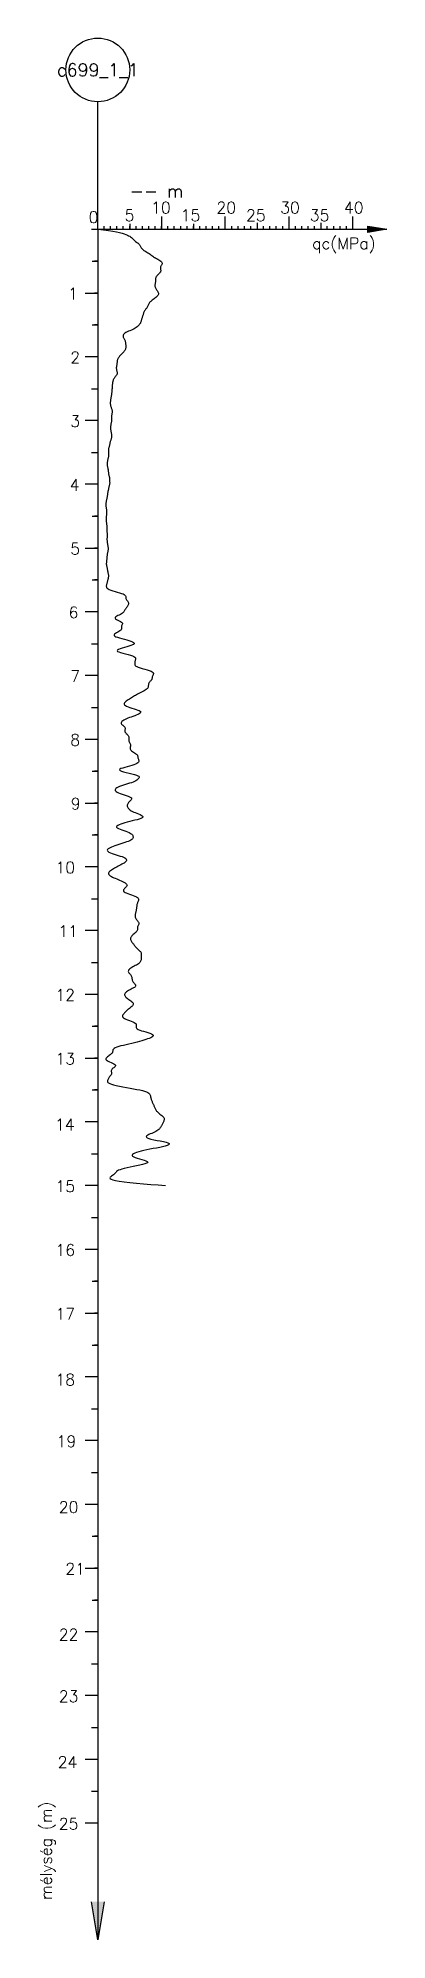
# Model space of a CAD drawing. Header units: metres. Extents: x -9 to 45, y -268 to 30.
import ezdxf
from ezdxf.enums import TextEntityAlignment as Align

# ---------------------------------------------------------------- set-up
doc = ezdxf.new("R2010")
doc.units = ezdxf.units.M
doc.layers.add('GT-szonda', color=7, linetype='Continuous')
doc.styles.add('gt_szonda', font='romans.shx')
doc.styles.get("Standard").update_dxf_attribs({"font": 'romans.shx'})

msp = doc.modelspace()

# ---------------------------------------------------------------- hatches: boundary and pattern name
at = {"layer": 'GT-szonda'}
h = msp.add_hatch(color=256, dxfattribs=at)
h.paths.add_polyline_path([(45.36, 0), (42.36, 0), (42.36, 0.5)])
h.paths.add_polyline_path([(45.36, 0), (42.36, -0.5), (42.36, 0)])
h = msp.add_hatch(color=256, dxfattribs=at)
h.paths.add_polyline_path([(0, -268.32), (0, -262.32), (1, -262.32)])
h.paths.add_polyline_path([(0, -268.32), (-1, -262.32), (0, -262.32)])

# ---------------------------------------------------------------- linework, layer by layer
for points in [[(0, 0), (0, 20)], [(0, 0), (0.91, -0.1), (1.65, -0.2), (2.35, -0.3), (2.93, -0.4), (3.41, -0.5), (3.81, -0.6), (4.13, -0.7), (4.4, -0.8), (4.63, -0.9), (4.83, -1), (5, -1.1), (5.15, -1.2), (5.27, -1.3), (5.38, -1.4), (5.48, -1.5), (5.58, -1.6), (5.68, -1.7), (5.8, -1.8), (5.93, -1.9), (6.07, -2), (6.2, -2.1), (6.33, -2.2), (6.43, -2.3), (6.51, -2.4), (6.58, -2.5), (6.63, -2.6), (6.68, -2.7), (6.74, -2.8), (6.8, -2.9), (6.89, -3), (6.99, -3.1), (7.1, -3.2), (7.24, -3.3), (7.39, -3.4), (7.54, -3.5), (7.71, -3.6), (7.87, -3.7), (8.04, -3.8), (8.19, -3.9), (8.34, -4), (8.48, -4.1), (8.62, -4.2), (8.76, -4.3), (8.91, -4.4), (9.06, -4.5), (9.23, -4.6), (9.4, -4.7), (9.57, -4.8), (9.73, -4.9), (9.87, -5), (9.98, -5.1), (10.06, -5.2), (10.1, -5.3), (10.1, -5.4), (10.06, -5.5), (10.01, -5.6), (9.95, -5.7), (9.89, -5.8), (9.84, -5.9), (9.81, -6), (9.81, -6.1), (9.82, -6.2), (9.84, -6.3), (9.86, -6.4), (9.87, -6.5), (9.85, -6.6), (9.81, -6.7), (9.75, -6.8), (9.67, -6.9), (9.57, -7), (9.47, -7.1), (9.37, -7.2), (9.27, -7.3), (9.19, -7.4), (9.12, -7.5), (9.08, -7.6), (9.05, -7.7), (9.04, -7.8), (9.04, -7.9), (9.04, -8), (9.04, -8.1), (9.04, -8.2), (9.03, -8.3), (9.02, -8.4), (9, -8.5), (8.98, -8.6), (8.96, -8.7), (8.95, -8.8), (8.95, -8.9), (8.97, -9), (9, -9.1), (9.04, -9.2), (9.1, -9.3), (9.16, -9.4), (9.23, -9.5), (9.3, -9.6), (9.37, -9.7), (9.43, -9.8), (9.48, -9.9), (9.51, -10), (9.52, -10.1), (9.5, -10.2), (9.46, -10.3), (9.4, -10.4), (9.32, -10.5), (9.21, -10.6), (9.09, -10.7), (8.96, -10.8), (8.82, -10.9), (8.69, -11), (8.55, -11.1), (8.43, -11.2), (8.32, -11.3), (8.22, -11.4), (8.13, -11.5), (8.06, -11.6), (7.99, -11.7), (7.94, -11.8), (7.89, -11.9), (7.84, -12), (7.79, -12.1), (7.74, -12.2), (7.68, -12.3), (7.62, -12.4), (7.55, -12.5), (7.48, -12.6), (7.41, -12.7), (7.34, -12.8), (7.28, -12.9), (7.23, -13), (7.19, -13.1), (7.16, -13.2), (7.13, -13.3), (7.1, -13.4), (7.07, -13.5), (7.03, -13.6), (7, -13.7), (6.97, -13.8), (6.93, -13.9), (6.9, -14), (6.87, -14.1), (6.85, -14.2), (6.82, -14.3), (6.79, -14.4), (6.75, -14.5), (6.72, -14.6), (6.67, -14.7), (6.62, -14.8), (6.56, -14.9), (6.49, -15), (6.4, -15.1), (6.3, -15.2), (6.17, -15.3), (6.03, -15.4), (5.87, -15.5), (5.68, -15.6), (5.47, -15.7), (5.26, -15.8), (5.03, -15.9), (4.82, -16), (4.61, -16.1), (4.42, -16.2), (4.26, -16.3), (4.14, -16.4), (4.05, -16.5), (3.99, -16.6), (3.96, -16.7), (3.96, -16.8), (3.99, -16.9), (4.03, -17), (4.08, -17.1), (4.13, -17.2), (4.19, -17.3), (4.23, -17.4), (4.27, -17.5), (4.3, -17.6), (4.32, -17.7), (4.33, -17.8), (4.34, -17.9), (4.35, -18), (4.37, -18.1), (4.38, -18.2), (4.39, -18.3), (4.4, -18.4), (4.4, -18.5), (4.39, -18.6), (4.36, -18.7), (4.33, -18.8), (4.28, -18.9), (4.22, -19), (4.15, -19.1), (4.08, -19.2), (3.99, -19.3), (3.9, -19.4), (3.8, -19.5), (3.71, -19.6), (3.61, -19.7), (3.51, -19.8), (3.42, -19.9), (3.34, -20), (3.27, -20.1), (3.21, -20.2), (3.15, -20.3), (3.11, -20.4), (3.08, -20.5), (3.06, -20.6), (3.04, -20.7), (3.03, -20.8), (3.01, -20.9), (3, -21), (2.99, -21.1), (2.98, -21.2), (2.96, -21.3), (2.95, -21.4), (2.93, -21.5), (2.92, -21.6), (2.9, -21.7), (2.9, -21.8), (2.91, -21.9), (2.92, -22), (2.94, -22.1), (2.96, -22.2), (2.99, -22.3), (3.02, -22.4), (3.03, -22.5), (3.03, -22.6), (3.01, -22.7), (2.98, -22.8), (2.92, -22.9), (2.85, -23), (2.77, -23.1), (2.69, -23.2), (2.61, -23.3), (2.54, -23.4), (2.48, -23.5), (2.43, -23.6), (2.39, -23.7), (2.36, -23.8), (2.33, -23.9), (2.31, -24), (2.3, -24.1), (2.29, -24.2), (2.28, -24.3), (2.27, -24.4), (2.27, -24.5), (2.26, -24.6), (2.26, -24.7), (2.25, -24.8), (2.24, -24.9), (2.23, -25), (2.22, -25.1), (2.22, -25.2), (2.21, -25.3), (2.2, -25.4), (2.19, -25.5), (2.18, -25.6), (2.16, -25.7), (2.15, -25.8), (2.13, -25.9), (2.12, -26), (2.1, -26.1), (2.08, -26.2), (2.07, -26.3), (2.05, -26.4), (2.04, -26.5), (2.02, -26.6), (2.01, -26.7), (2, -26.8), (1.98, -26.9), (1.97, -27), (1.96, -27.1), (1.95, -27.2), (1.95, -27.3), (1.96, -27.4), (1.97, -27.5), (1.99, -27.6), (2.01, -27.7), (2.04, -27.8), (2.07, -27.9), (2.11, -28), (2.14, -28.1), (2.18, -28.2), (2.21, -28.3), (2.23, -28.4), (2.25, -28.5), (2.25, -28.6), (2.25, -28.7), (2.24, -28.8), (2.22, -28.9), (2.21, -29), (2.19, -29.1), (2.17, -29.2), (2.17, -29.3), (2.16, -29.4), (2.15, -29.5), (2.15, -29.6), (2.15, -29.7), (2.15, -29.8), (2.15, -29.9), (2.14, -30), (2.13, -30.1), (2.12, -30.2), (2.1, -30.3), (2.08, -30.4), (2.06, -30.5), (2.05, -30.6), (2.03, -30.7), (2.02, -30.8), (2.01, -30.9), (2.01, -31), (2, -31.1), (2, -31.2), (2, -31.3), (2.01, -31.4), (2.02, -31.5), (2.03, -31.6), (2.05, -31.7), (2.07, -31.8), (2.09, -31.9), (2.11, -32), (2.13, -32.1), (2.14, -32.2), (2.15, -32.3), (2.15, -32.4), (2.15, -32.5), (2.14, -32.6), (2.12, -32.7), (2.1, -32.8), (2.07, -32.9), (2.04, -33), (2.02, -33.1), (1.99, -33.2), (1.96, -33.3), (1.94, -33.4), (1.91, -33.5), (1.89, -33.6), (1.86, -33.7), (1.84, -33.8), (1.82, -33.9), (1.79, -34), (1.77, -34.1), (1.74, -34.2), (1.72, -34.3), (1.7, -34.4), (1.68, -34.5), (1.67, -34.6), (1.66, -34.7), (1.65, -34.8), (1.66, -34.9), (1.66, -35), (1.67, -35.1), (1.67, -35.2), (1.68, -35.3), (1.68, -35.4), (1.67, -35.5), (1.66, -35.6), (1.65, -35.7), (1.63, -35.8), (1.61, -35.9), (1.59, -36), (1.56, -36.1), (1.54, -36.2), (1.52, -36.3), (1.5, -36.4), (1.48, -36.5), (1.47, -36.6), (1.46, -36.7), (1.46, -36.8), (1.47, -36.9), (1.48, -37), (1.49, -37.1), (1.51, -37.2), (1.53, -37.3), (1.55, -37.4), (1.57, -37.5), (1.58, -37.6), (1.6, -37.7), (1.62, -37.8), (1.63, -37.9), (1.64, -38), (1.65, -38.1), (1.67, -38.2), (1.68, -38.3), (1.7, -38.4), (1.72, -38.5), (1.75, -38.6), (1.77, -38.7), (1.79, -38.8), (1.81, -38.9), (1.82, -39), (1.83, -39.1), (1.84, -39.2), (1.84, -39.3), (1.85, -39.4), (1.85, -39.5), (1.85, -39.6), (1.86, -39.7), (1.86, -39.8), (1.85, -39.9), (1.84, -40), (1.82, -40.1), (1.8, -40.2), (1.78, -40.3), (1.75, -40.4), (1.72, -40.5), (1.7, -40.6), (1.67, -40.7), (1.65, -40.8), (1.63, -40.9), (1.61, -41), (1.59, -41.1), (1.57, -41.2), (1.56, -41.3), (1.54, -41.4), (1.52, -41.5), (1.51, -41.6), (1.5, -41.7), (1.48, -41.8), (1.47, -41.9), (1.45, -42), (1.43, -42.1), (1.41, -42.2), (1.4, -42.3), (1.37, -42.4), (1.35, -42.5), (1.33, -42.6), (1.31, -42.7), (1.29, -42.8), (1.28, -42.9), (1.26, -43), (1.26, -43.1), (1.26, -43.2), (1.26, -43.3), (1.27, -43.4), (1.28, -43.5), (1.3, -43.6), (1.31, -43.7), (1.33, -43.8), (1.35, -43.9), (1.36, -44), (1.37, -44.1), (1.38, -44.2), (1.38, -44.3), (1.38, -44.4), (1.38, -44.5), (1.37, -44.6), (1.36, -44.7), (1.35, -44.8), (1.34, -44.9), (1.33, -45), (1.33, -45.1), (1.32, -45.2), (1.32, -45.3), (1.31, -45.4), (1.31, -45.5), (1.31, -45.6), (1.32, -45.7), (1.32, -45.8), (1.33, -45.9), (1.34, -46), (1.35, -46.1), (1.37, -46.2), (1.38, -46.3), (1.4, -46.4), (1.41, -46.5), (1.42, -46.6), (1.43, -46.7), (1.43, -46.8), (1.43, -46.9), (1.43, -47), (1.43, -47.1), (1.43, -47.2), (1.43, -47.3), (1.43, -47.4), (1.43, -47.5), (1.44, -47.6), (1.44, -47.7), (1.45, -47.8), (1.45, -47.9), (1.46, -48), (1.45, -48.1), (1.45, -48.2), (1.44, -48.3), (1.44, -48.4), (1.43, -48.5), (1.43, -48.6), (1.43, -48.7), (1.44, -48.8), (1.45, -48.9), (1.46, -49), (1.48, -49.1), (1.49, -49.2), (1.51, -49.3), (1.53, -49.4), (1.54, -49.5), (1.56, -49.6), (1.57, -49.7), (1.59, -49.8), (1.6, -49.9), (1.6, -50), (1.61, -50.1), (1.6, -50.2), (1.6, -50.3), (1.58, -50.4), (1.57, -50.5), (1.55, -50.6), (1.53, -50.7), (1.51, -50.8), (1.49, -50.9), (1.48, -51), (1.46, -51.1), (1.44, -51.2), (1.43, -51.3), (1.42, -51.4), (1.41, -51.5), (1.4, -51.6), (1.39, -51.7), (1.39, -51.8), (1.38, -51.9), (1.37, -52), (1.36, -52.1), (1.35, -52.2), (1.34, -52.3), (1.33, -52.4), (1.33, -52.5), (1.34, -52.6), (1.35, -52.7), (1.37, -52.8), (1.4, -52.9), (1.42, -53), (1.45, -53.1), (1.47, -53.2), (1.49, -53.3), (1.5, -53.4), (1.51, -53.5), (1.53, -53.6), (1.55, -53.7), (1.57, -53.8), (1.59, -53.9), (1.61, -54), (1.63, -54.1), (1.65, -54.2), (1.65, -54.3), (1.65, -54.4), (1.65, -54.5), (1.63, -54.6), (1.61, -54.7), (1.6, -54.8), (1.58, -54.9), (1.56, -55), (1.54, -55.1), (1.51, -55.2), (1.49, -55.3), (1.46, -55.4), (1.43, -55.5), (1.4, -55.6), (1.37, -55.7), (1.35, -55.8), (1.33, -55.9), (1.32, -56), (1.34, -56.1), (1.38, -56.2), (1.47, -56.3), (1.61, -56.4), (1.8, -56.5), (2.06, -56.6), (2.36, -56.7), (2.7, -56.8), (3.05, -56.9), (3.39, -57), (3.69, -57.1), (3.95, -57.2), (4.14, -57.3), (4.26, -57.4), (4.33, -57.5), (4.37, -57.6), (4.38, -57.7), (4.39, -57.8), (4.41, -57.9), (4.45, -58), (4.5, -58.1), (4.58, -58.2), (4.66, -58.3), (4.73, -58.4), (4.78, -58.5), (4.82, -58.6), (4.83, -58.7), (4.82, -58.8), (4.78, -58.9), (4.73, -59), (4.67, -59.1), (4.6, -59.2), (4.52, -59.3), (4.45, -59.4), (4.38, -59.5), (4.32, -59.6), (4.26, -59.7), (4.2, -59.8), (4.14, -59.9), (4.07, -60), (3.97, -60.1), (3.85, -60.2), (3.71, -60.3), (3.54, -60.4), (3.35, -60.5), (3.15, -60.6), (2.97, -60.7), (2.83, -60.8), (2.74, -60.9), (2.73, -61), (2.79, -61.1), (2.93, -61.2), (3.12, -61.3), (3.34, -61.4), (3.55, -61.5), (3.71, -61.6), (3.82, -61.7), (3.86, -61.8), (3.85, -61.9), (3.81, -62), (3.76, -62.1), (3.73, -62.2), (3.71, -62.3), (3.71, -62.4), (3.73, -62.5), (3.73, -62.6), (3.72, -62.7), (3.68, -62.8), (3.59, -62.9), (3.47, -63), (3.31, -63.1), (3.13, -63.2), (2.95, -63.3), (2.78, -63.4), (2.64, -63.5), (2.56, -63.6), (2.56, -63.7), (2.65, -63.8), (2.83, -63.9), (3.08, -64), (3.41, -64.1), (3.78, -64.2), (4.16, -64.3), (4.54, -64.4), (4.89, -64.5), (5.19, -64.6), (5.43, -64.7), (5.59, -64.8), (5.68, -64.9), (5.68, -65), (5.6, -65.1), (5.43, -65.2), (5.19, -65.3), (4.89, -65.4), (4.54, -65.5), (4.18, -65.6), (3.82, -65.7), (3.5, -65.8), (3.25, -65.9), (3.08, -66), (3.03, -66.1), (3.09, -66.2), (3.27, -66.3), (3.56, -66.4), (3.93, -66.5), (4.33, -66.6), (4.75, -66.7), (5.12, -66.8), (5.43, -66.9), (5.67, -67), (5.82, -67.1), (5.91, -67.2), (5.93, -67.3), (5.92, -67.4), (5.9, -67.5), (5.87, -67.6), (5.84, -67.7), (5.82, -67.8), (5.8, -67.9), (5.8, -68), (5.79, -68.1), (5.8, -68.2), (5.81, -68.3), (5.86, -68.4), (5.96, -68.5), (6.11, -68.6), (6.34, -68.7), (6.63, -68.8), (6.98, -68.9), (7.36, -69), (7.73, -69.1), (8.07, -69.2), (8.35, -69.3), (8.55, -69.4), (8.67, -69.5), (8.73, -69.6), (8.73, -69.7), (8.7, -69.8), (8.66, -69.9), (8.61, -70), (8.58, -70.1), (8.55, -70.2), (8.53, -70.3), (8.51, -70.4), (8.49, -70.5), (8.45, -70.6), (8.39, -70.7), (8.31, -70.8), (8.23, -70.9), (8.15, -71), (8.07, -71.1), (8.01, -71.2), (7.97, -71.3), (7.94, -71.4), (7.93, -71.5), (7.92, -71.6), (7.91, -71.7), (7.88, -71.8), (7.84, -71.9), (7.77, -72), (7.68, -72.1), (7.57, -72.2), (7.42, -72.3), (7.26, -72.4), (7.07, -72.5), (6.86, -72.6), (6.65, -72.7), (6.44, -72.8), (6.25, -72.9), (6.07, -73), (5.91, -73.1), (5.76, -73.2), (5.61, -73.3), (5.46, -73.4), (5.3, -73.5), (5.13, -73.6), (4.95, -73.7), (4.78, -73.8), (4.62, -73.9), (4.47, -74), (4.34, -74.1), (4.24, -74.2), (4.17, -74.3), (4.14, -74.4), (4.15, -74.5), (4.21, -74.6), (4.34, -74.7), (4.52, -74.8), (4.75, -74.9), (5.04, -75), (5.35, -75.1), (5.68, -75.2), (6, -75.3), (6.28, -75.4), (6.5, -75.5), (6.66, -75.6), (6.73, -75.7), (6.72, -75.8), (6.63, -75.9), (6.48, -76), (6.28, -76.1), (6.04, -76.2), (5.78, -76.3), (5.51, -76.4), (5.24, -76.5), (4.98, -76.6), (4.72, -76.7), (4.49, -76.8), (4.27, -76.9), (4.08, -77), (3.91, -77.1), (3.79, -77.2), (3.7, -77.3), (3.67, -77.4), (3.67, -77.5), (3.73, -77.6), (3.82, -77.7), (3.93, -77.8), (4.04, -77.9), (4.15, -78), (4.23, -78.1), (4.27, -78.2), (4.29, -78.3), (4.28, -78.4), (4.26, -78.5), (4.24, -78.6), (4.23, -78.7), (4.25, -78.8), (4.3, -78.9), (4.38, -79), (4.47, -79.1), (4.58, -79.2), (4.67, -79.3), (4.75, -79.4), (4.82, -79.5), (4.86, -79.6), (4.88, -79.7), (4.88, -79.8), (4.88, -79.9), (4.87, -80), (4.86, -80.1), (4.87, -80.2), (4.88, -80.3), (4.92, -80.4), (4.96, -80.5), (5.01, -80.6), (5.06, -80.7), (5.1, -80.8), (5.12, -80.9), (5.13, -81), (5.12, -81.1), (5.09, -81.2), (5.07, -81.3), (5.06, -81.4), (5.07, -81.5), (5.11, -81.6), (5.18, -81.7), (5.29, -81.8), (5.43, -81.9), (5.58, -82), (5.74, -82.1), (5.89, -82.2), (6.02, -82.3), (6.13, -82.4), (6.2, -82.5), (6.24, -82.6), (6.26, -82.7), (6.27, -82.8), (6.29, -82.9), (6.32, -83), (6.36, -83.1), (6.4, -83.2), (6.43, -83.3), (6.45, -83.4), (6.43, -83.5), (6.37, -83.6), (6.27, -83.7), (6.12, -83.8), (5.91, -83.9), (5.65, -84), (5.34, -84.1), (4.99, -84.2), (4.62, -84.3), (4.24, -84.4), (3.9, -84.5), (3.62, -84.6), (3.45, -84.7), (3.4, -84.8), (3.48, -84.9), (3.71, -85), (4.04, -85.1), (4.46, -85.2), (4.91, -85.3), (5.35, -85.4), (5.75, -85.5), (6.06, -85.6), (6.29, -85.7), (6.43, -85.8), (6.49, -85.9), (6.49, -86), (6.44, -86.1), (6.35, -86.2), (6.24, -86.3), (6.11, -86.4), (5.94, -86.5), (5.75, -86.6), (5.53, -86.7), (5.28, -86.8), (4.99, -86.9), (4.67, -87), (4.34, -87.1), (4.01, -87.2), (3.7, -87.3), (3.42, -87.4), (3.18, -87.5), (2.98, -87.6), (2.84, -87.7), (2.75, -87.8), (2.7, -87.9), (2.71, -88), (2.76, -88.1), (2.86, -88.2), (3.02, -88.3), (3.24, -88.4), (3.51, -88.5), (3.81, -88.6), (4.14, -88.7), (4.46, -88.8), (4.75, -88.9), (4.98, -89), (5.16, -89.1), (5.26, -89.2), (5.3, -89.3), (5.28, -89.4), (5.22, -89.5), (5.13, -89.6), (5.03, -89.7), (4.93, -89.8), (4.83, -89.9), (4.75, -90), (4.69, -90.1), (4.64, -90.2), (4.62, -90.3), (4.61, -90.4), (4.62, -90.5), (4.65, -90.6), (4.7, -90.7), (4.77, -90.8), (4.86, -90.9), (4.96, -91), (5.09, -91.1), (5.25, -91.2), (5.43, -91.3), (5.64, -91.4), (5.88, -91.5), (6.12, -91.6), (6.38, -91.7), (6.62, -91.8), (6.82, -91.9), (6.97, -92), (7.05, -92.1), (7.05, -92.2), (6.95, -92.3), (6.76, -92.4), (6.5, -92.5), (6.17, -92.6), (5.8, -92.7), (5.4, -92.8), (5, -92.9), (4.61, -93), (4.24, -93.1), (3.9, -93.2), (3.59, -93.3), (3.33, -93.4), (3.12, -93.5), (2.98, -93.6), (2.91, -93.7), (2.93, -93.8), (3.04, -93.9), (3.23, -94), (3.48, -94.1), (3.77, -94.2), (4.08, -94.3), (4.39, -94.4), (4.67, -94.5), (4.9, -94.6), (5.09, -94.7), (5.24, -94.8), (5.34, -94.9), (5.42, -95), (5.48, -95.1), (5.51, -95.2), (5.53, -95.3), (5.53, -95.4), (5.5, -95.5), (5.44, -95.6), (5.34, -95.7), (5.19, -95.8), (5.01, -95.9), (4.78, -96), (4.52, -96.1), (4.23, -96.2), (3.92, -96.3), (3.6, -96.4), (3.28, -96.5), (2.96, -96.6), (2.66, -96.7), (2.39, -96.8), (2.14, -96.9), (1.92, -97), (1.74, -97.1), (1.6, -97.2), (1.51, -97.3), (1.48, -97.4), (1.51, -97.5), (1.6, -97.6), (1.75, -97.7), (1.97, -97.8), (2.25, -97.9), (2.55, -98), (2.88, -98.1), (3.21, -98.2), (3.53, -98.3), (3.81, -98.4), (4.05, -98.5), (4.24, -98.6), (4.37, -98.7), (4.45, -98.8), (4.49, -98.9), (4.48, -99), (4.43, -99.1), (4.36, -99.2), (4.25, -99.3), (4.12, -99.4), (3.96, -99.5), (3.79, -99.6), (3.6, -99.7), (3.41, -99.8), (3.21, -99.9), (3.01, -100), (2.81, -100.1), (2.63, -100.2), (2.45, -100.3), (2.29, -100.4), (2.14, -100.5), (2, -100.6), (1.88, -100.7), (1.78, -100.8), (1.71, -100.9), (1.67, -101), (1.68, -101.1), (1.73, -101.2), (1.82, -101.3), (1.95, -101.4), (2.12, -101.5), (2.31, -101.6), (2.51, -101.7), (2.73, -101.8), (2.96, -101.9), (3.19, -102), (3.42, -102.1), (3.65, -102.2), (3.88, -102.3), (4.08, -102.4), (4.27, -102.5), (4.41, -102.6), (4.51, -102.7), (4.57, -102.8), (4.58, -102.9), (4.55, -103), (4.49, -103.1), (4.4, -103.2), (4.3, -103.3), (4.2, -103.4), (4.11, -103.5), (4.05, -103.6), (4.03, -103.7), (4.05, -103.8), (4.13, -103.9), (4.27, -104), (4.47, -104.1), (4.71, -104.2), (4.99, -104.3), (5.28, -104.4), (5.57, -104.5), (5.83, -104.6), (6.05, -104.7), (6.22, -104.8), (6.33, -104.9), (6.39, -105), (6.4, -105.1), (6.39, -105.2), (6.36, -105.3), (6.32, -105.4), (6.27, -105.5), (6.23, -105.6), (6.2, -105.7), (6.17, -105.8), (6.14, -105.9), (6.12, -106), (6.11, -106.1), (6.1, -106.2), (6.09, -106.3), (6.08, -106.4), (6.07, -106.5), (6.06, -106.6), (6.04, -106.7), (6.02, -106.8), (6, -106.9), (5.98, -107), (5.95, -107.1), (5.93, -107.2), (5.91, -107.3), (5.88, -107.4), (5.87, -107.5), (5.86, -107.6), (5.85, -107.7), (5.86, -107.8), (5.88, -107.9), (5.91, -108), (5.96, -108.1), (6.02, -108.2), (6.1, -108.3), (6.18, -108.4), (6.26, -108.5), (6.34, -108.6), (6.4, -108.7), (6.43, -108.8), (6.44, -108.9), (6.42, -109), (6.39, -109.1), (6.34, -109.2), (6.29, -109.3), (6.25, -109.4), (6.23, -109.5), (6.22, -109.6), (6.22, -109.7), (6.22, -109.8), (6.21, -109.9), (6.18, -110), (6.12, -110.1), (6.04, -110.2), (5.94, -110.3), (5.82, -110.4), (5.69, -110.5), (5.57, -110.6), (5.46, -110.7), (5.36, -110.8), (5.28, -110.9), (5.21, -111), (5.16, -111.1), (5.13, -111.2), (5.12, -111.3), (5.13, -111.4), (5.16, -111.5), (5.21, -111.6), (5.27, -111.7), (5.35, -111.8), (5.43, -111.9), (5.5, -112), (5.58, -112.1), (5.65, -112.2), (5.71, -112.3), (5.79, -112.4), (5.86, -112.5), (5.95, -112.6), (6.06, -112.7), (6.17, -112.8), (6.29, -112.9), (6.4, -113), (6.51, -113.1), (6.61, -113.2), (6.68, -113.3), (6.74, -113.4), (6.78, -113.5), (6.81, -113.6), (6.82, -113.7), (6.82, -113.8), (6.82, -113.9), (6.82, -114), (6.82, -114.1), (6.81, -114.2), (6.81, -114.3), (6.8, -114.4), (6.8, -114.5), (6.78, -114.6), (6.76, -114.7), (6.72, -114.8), (6.66, -114.9), (6.58, -115), (6.48, -115.1), (6.36, -115.2), (6.21, -115.3), (6.05, -115.4), (5.87, -115.5), (5.69, -115.6), (5.5, -115.7), (5.33, -115.8), (5.16, -115.9), (5.02, -116), (4.91, -116.1), (4.83, -116.2), (4.79, -116.3), (4.78, -116.4), (4.81, -116.5), (4.86, -116.6), (4.94, -116.7), (5.02, -116.8), (5.11, -116.9), (5.19, -117), (5.25, -117.1), (5.3, -117.2), (5.34, -117.3), (5.35, -117.4), (5.36, -117.5), (5.37, -117.6), (5.38, -117.7), (5.4, -117.8), (5.44, -117.9), (5.5, -118), (5.57, -118.1), (5.66, -118.2), (5.75, -118.3), (5.83, -118.4), (5.89, -118.5), (5.92, -118.6), (5.9, -118.7), (5.84, -118.8), (5.73, -118.9), (5.58, -119), (5.41, -119.1), (5.21, -119.2), (5.02, -119.3), (4.83, -119.4), (4.65, -119.5), (4.5, -119.6), (4.38, -119.7), (4.29, -119.8), (4.23, -119.9), (4.2, -120), (4.2, -120.1), (4.22, -120.2), (4.27, -120.3), (4.35, -120.4), (4.45, -120.5), (4.58, -120.6), (4.71, -120.7), (4.87, -120.8), (5.02, -120.9), (5.17, -121), (5.3, -121.1), (5.42, -121.2), (5.5, -121.3), (5.55, -121.4), (5.57, -121.5), (5.55, -121.6), (5.5, -121.7), (5.42, -121.8), (5.31, -121.9), (5.2, -122), (5.07, -122.1), (4.95, -122.2), (4.83, -122.3), (4.71, -122.4), (4.6, -122.5), (4.5, -122.6), (4.4, -122.7), (4.3, -122.8), (4.2, -122.9), (4.11, -123), (4.02, -123.1), (3.94, -123.2), (3.89, -123.3), (3.86, -123.4), (3.86, -123.5), (3.91, -123.6), (4.02, -123.7), (4.18, -123.8), (4.4, -123.9), (4.67, -124), (4.95, -124.1), (5.24, -124.2), (5.5, -124.3), (5.72, -124.4), (5.88, -124.5), (5.99, -124.6), (6.03, -124.7), (6.04, -124.8), (6.02, -124.9), (6, -125), (5.99, -125.1), (6.01, -125.2), (6.07, -125.3), (6.18, -125.4), (6.34, -125.5), (6.57, -125.6), (6.85, -125.7), (7.17, -125.8), (7.51, -125.9), (7.85, -126), (8.15, -126.1), (8.41, -126.2), (8.59, -126.3), (8.69, -126.4), (8.7, -126.5), (8.63, -126.6), (8.49, -126.7), (8.3, -126.8), (8.07, -126.9), (7.81, -127), (7.53, -127.1), (7.22, -127.2), (6.89, -127.3), (6.53, -127.4), (6.15, -127.5), (5.74, -127.6), (5.32, -127.7), (4.88, -127.8), (4.44, -127.9), (4.02, -128), (3.62, -128.1), (3.27, -128.2), (2.97, -128.3), (2.74, -128.4), (2.56, -128.5), (2.44, -128.6), (2.38, -128.7), (2.34, -128.8), (2.33, -128.9), (2.32, -129), (2.29, -129.1), (2.24, -129.2), (2.17, -129.3), (2.06, -129.4), (1.93, -129.5), (1.79, -129.6), (1.65, -129.7), (1.52, -129.8), (1.4, -129.9), (1.32, -130), (1.27, -130.1), (1.28, -130.2), (1.34, -130.3), (1.46, -130.4), (1.63, -130.5), (1.84, -130.6), (2.08, -130.7), (2.32, -130.8), (2.52, -130.9), (2.67, -131), (2.76, -131.1), (2.77, -131.2), (2.72, -131.3), (2.62, -131.4), (2.5, -131.5), (2.38, -131.6), (2.27, -131.7), (2.19, -131.8), (2.13, -131.9), (2.11, -132), (2.11, -132.1), (2.12, -132.2), (2.13, -132.3), (2.14, -132.4), (2.12, -132.5), (2.08, -132.6), (2.02, -132.7), (1.95, -132.8), (1.87, -132.9), (1.79, -133), (1.72, -133.1), (1.66, -133.2), (1.6, -133.3), (1.56, -133.4), (1.53, -133.5), (1.52, -133.6), (1.53, -133.7), (1.58, -133.8), (1.69, -133.9), (1.86, -134), (2.12, -134.1), (2.47, -134.2), (2.9, -134.3), (3.39, -134.4), (3.94, -134.5), (4.5, -134.6), (5.07, -134.7), (5.62, -134.8), (6.13, -134.9), (6.59, -135), (7, -135.1), (7.34, -135.2), (7.62, -135.3), (7.84, -135.4), (7.99, -135.5), (8.1, -135.6), (8.17, -135.7), (8.21, -135.8), (8.24, -135.9), (8.26, -136), (8.28, -136.1), (8.3, -136.2), (8.32, -136.3), (8.35, -136.4), (8.39, -136.5), (8.42, -136.6), (8.46, -136.7), (8.5, -136.8), (8.55, -136.9), (8.59, -137), (8.64, -137.1), (8.69, -137.2), (8.73, -137.3), (8.77, -137.4), (8.81, -137.5), (8.86, -137.6), (8.89, -137.7), (8.93, -137.8), (8.98, -137.9), (9.03, -138), (9.08, -138.1), (9.14, -138.2), (9.21, -138.3), (9.29, -138.4), (9.39, -138.5), (9.5, -138.6), (9.62, -138.7), (9.75, -138.8), (9.88, -138.9), (10.02, -139), (10.14, -139.1), (10.24, -139.2), (10.33, -139.3), (10.39, -139.4), (10.42, -139.5), (10.42, -139.6), (10.41, -139.7), (10.38, -139.8), (10.33, -139.9), (10.28, -140), (10.23, -140.1), (10.18, -140.2), (10.13, -140.3), (10.09, -140.4), (10.04, -140.5), (9.99, -140.6), (9.94, -140.7), (9.89, -140.8), (9.82, -140.9), (9.75, -141), (9.66, -141.1), (9.55, -141.2), (9.43, -141.3), (9.28, -141.4), (9.1, -141.5), (8.9, -141.6), (8.69, -141.7), (8.46, -141.8), (8.23, -141.9), (8.01, -142), (7.82, -142.1), (7.68, -142.2), (7.6, -142.3), (7.62, -142.4), (7.74, -142.5), (7.98, -142.6), (8.34, -142.7), (8.78, -142.8), (9.29, -142.9), (9.8, -143), (10.29, -143.1), (10.7, -143.2), (11, -143.3), (11.18, -143.4), (11.21, -143.5), (11.11, -143.6), (10.89, -143.7), (10.57, -143.8), (10.17, -143.9), (9.71, -144), (9.21, -144.1), (8.69, -144.2), (8.18, -144.3), (7.69, -144.4), (7.22, -144.5), (6.8, -144.6), (6.42, -144.7), (6.09, -144.8), (5.82, -144.9), (5.6, -145), (5.46, -145.1), (5.38, -145.2), (5.38, -145.3), (5.46, -145.4), (5.63, -145.5), (5.88, -145.6), (6.19, -145.7), (6.54, -145.8), (6.91, -145.9), (7.25, -146), (7.54, -146.1), (7.73, -146.2), (7.82, -146.3), (7.79, -146.4), (7.63, -146.5), (7.37, -146.6), (7.01, -146.7), (6.57, -146.8), (6.08, -146.9), (5.57, -147), (5.06, -147.1), (4.58, -147.2), (4.15, -147.3), (3.78, -147.4), (3.48, -147.5), (3.25, -147.6), (3.08, -147.7), (2.95, -147.8), (2.86, -147.9), (2.77, -148), (2.68, -148.1), (2.57, -148.2), (2.45, -148.3), (2.31, -148.4), (2.17, -148.5), (2.04, -148.6), (1.94, -148.7), (1.89, -148.8), (1.93, -148.9), (2.07, -149), (2.34, -149.1), (2.76, -149.2), (3.35, -149.3), (4.11, -149.4), (5.02, -149.5), (6.05, -149.6), (7.16, -149.7), (8.3, -149.8), (9.47, -149.9), (10.6, -150)]]:
    msp.add_lwpolyline(points)
msp.add_circle((0, 25), 5)
at = {"layer": 'GT-szonda', "extrusion": (0, 0, -1)}
for p, q in [((-1, 0), (5, 0)), ((0, 0), (45.36, 0))]:
    msp.add_line(p, q, dxfattribs=at)
at = {"layer": 'GT-szonda'}
for p, q in [((0, 0), (0, 1)), ((1, 0), (1, 0.5)), ((2, 0), (2, 0.5)), ((3, 0), (3, 0.5)), ((4, 0), (4, 0.5)), ((5, 0.88), (5, 0)), ((5, 0), (5, 0.5)), ((6, 0), (6, 0.5)), ((7, 0), (7, 0.5)), ((8, 0), (8, 0.5)), ((9, 0), (9, 0.5)), ((10, 2), (10, 0)), ((10, 0), (10, 0.5)), ((11, 0), (11, 0.5)), ((12, 0), (12, 0.5)), ((13, 0), (13, 0.5)), ((14, 0), (14, 0.5)), ((15, 0.88), (15, 0)), ((15, 0), (15, 0.5)), ((16, 0), (16, 0.5)), ((17, 0), (17, 0.5)), ((18, 0), (18, 0.5)), ((19, 0), (19, 0.5)), ((20, 0.5), (20, 2)), ((20, 0), (20, 0.5)), ((21, 0), (21, 0.5)), ((22, 0), (22, 0.5)), ((23, 0), (23, 0.5)), ((24, 0), (24, 0.5)), ((25, 1), (25, 0)), ((26, 0), (26, 0.5)), ((27, 0), (27, 0.5)), ((28, 0), (28, 0.5)), ((29, 0), (29, 0.5)), ((30, 0.5), (30, 2)), ((30, 0), (30, 0.5)), ((31, 0), (31, 0.5)), ((32, 0), (32, 0.5)), ((33, 0), (33, 0.5)), ((34, 0), (34, 0.5)), ((35, 1), (35, 0)), ((36, 0), (36, 0.5)), ((37, 0), (37, 0.5)), ((38, 0), (38, 0.5)), ((39, 0), (39, 0.5)), ((40, 0), (40, 2)), ((42.36, 0.5), (45.36, 0)), ((42.36, -0.5), (42.36, 0.5)), ((42.47, 0), (42.47, 0.5)), ((45.36, 0), (42.36, -0.5)), ((-0.87, -5), (0, -5)), ((0, -5), (-0.5, -5)), ((-2, -10), (0, -10)), ((0, -10), (-0.5, -10)), ((-0.87, -15), (0, -15)), ((0, -15), (-0.5, -15)), ((-0.5, -20), (-2, -20)), ((0, -20), (-0.5, -20)), ((-1, -25), (0, -25)), ((-0.5, -30), (-2, -30)), ((0, -30), (-0.5, -30)), ((-1, -35), (0, -35)), ((0, -40), (-2, -40)), ((-0.87, -45), (0, -45)), ((0, -45), (-0.5, -45)), ((-2, -50), (0, -50)), ((0, -50), (-0.5, -50)), ((-0.87, -55), (0, -55)), ((0, -55), (-0.5, -55)), ((-0.5, -60), (-2, -60)), ((0, -60), (-0.5, -60)), ((-1, -65), (0, -65)), ((-0.5, -70), (-2, -70)), ((0, -70), (-0.5, -70)), ((-1, -75), (0, -75)), ((0, -80), (-2, -80)), ((-0.87, -85), (0, -85)), ((0, -85), (-0.5, -85)), ((-2, -90), (0, -90)), ((0, -90), (-0.5, -90)), ((-0.87, -95), (0, -95)), ((0, -95), (-0.5, -95)), ((-0.5, -100), (-2, -100)), ((0, -100), (-0.5, -100)), ((-1, -105), (0, -105)), ((-0.5, -110), (-2, -110)), ((0, -110), (-0.5, -110)), ((-1, -115), (0, -115)), ((0, -120), (-2, -120)), ((-0.87, -125), (0, -125)), ((0, -125), (-0.5, -125)), ((-2, -130), (0, -130)), ((0, -130), (-0.5, -130)), ((-0.87, -135), (0, -135)), ((0, -135), (-0.5, -135)), ((-0.5, -140), (-2, -140)), ((0, -140), (-0.5, -140)), ((-1, -145), (0, -145)), ((-0.5, -150), (-2, -150)), ((0, -150), (-0.5, -150)), ((-1, -155), (0, -155)), ((0, -160), (-2, -160)), ((-0.87, -165), (0, -165)), ((0, -165), (-0.5, -165)), ((-2, -170), (0, -170)), ((0, -170), (-0.5, -170)), ((-0.87, -175), (0, -175)), ((0, -175), (-0.5, -175)), ((-0.5, -180), (-2, -180)), ((0, -180), (-0.5, -180)), ((-1, -185), (0, -185)), ((-0.5, -190), (-2, -190)), ((0, -190), (-0.5, -190)), ((-1, -195), (0, -195)), ((0, -200), (-2, -200)), ((-0.87, -205), (0, -205)), ((0, -205), (-0.5, -205)), ((-2, -210), (0, -210)), ((0, -210), (-0.5, -210)), ((-0.87, -215), (0, -215)), ((0, -215), (-0.5, -215)), ((-0.5, -220), (-2, -220)), ((0, -220), (-0.5, -220)), ((-1, -225), (0, -225)), ((-0.5, -230), (-2, -230)), ((0, -230), (-0.5, -230)), ((-1, -235), (0, -235)), ((0, -240), (-2, -240)), ((-1, -245), (0, -245)), ((-0.5, -250), (-2, -250)), ((0, -250), (-0.5, -250)), ((0, -268.32), (-1, -262.32)), ((1, -262.32), (0, -268.32))]:
    msp.add_line(p, q, dxfattribs=at)
at = {"layer": 'GT-szonda', "color": 0, "extrusion": (0, 0, -1)}
msp.add_line((0, 0), (0, -268.32), dxfattribs=at)

# ---------------------------------------------------------------- texts
msp.add_text('c699_1_1', height=2).set_placement((0, 25), align=Align.MIDDLE_CENTER)
msp.add_text('-- m', height=2).set_placement((5, 5))
at = {"layer": 'GT-szonda', "color": 51, "extrusion": (0, 0, -1), "style": 'gt_szonda', "text_generation_flag": 2}
for s, p in [('5', (-4.97, 1.3)), ('10', (-9.89, 2.5)), ('15', (-14.54, 1.3)), ('20', (-20.15, 2.5)), ('25', (-24.79, 1.3)), ('30', (-30.15, 2.5)), ('35', (-34.79, 1.3)), ('40', (-40.15, 2.5))]:
    msp.add_text(s, height=1.8, dxfattribs=at).set_placement(p, align=Align.CENTER)
at = {"layer": 'GT-szonda', "color": 51, "style": 'gt_szonda', "text_generation_flag": 2}
msp.add_text('0', height=1.8, dxfattribs=at).set_placement((0.1, 1))
at = {"layer": 'GT-szonda', "color": 51, "style": 'gt_szonda'}
msp.add_text('qc(MPa)', height=1.8, dxfattribs=at).set_placement((33.62, -3.12))
at = {"layer": 'GT-szonda', "color": 51, "extrusion": (0, 0, -1), "style": 'gt_szonda', "text_generation_flag": 2}
for s, p in [('1', (4.67, -11)), ('2', (4.32, -21)), ('3', (4.32, -31)), ('4', (4.4, -41)), ('5', (4.32, -51)), ('6', (4.59, -61)), ('7', (4.32, -71)), ('8', (4.32, -81)), ('9', (4.25, -91)), ('10', (6.65, -101)), ('11', (6.19, -111)), ('12', (6.65, -121)), ('13', (6.65, -131)), ('14', (6.72, -141.33)), ('15', (6.65, -151)), ('16', (6.65, -161)), ('17', (6.65, -171)), ('18', (6.65, -181.33)), ('19', (6.47, -191)), ('20', (6.13, -201.33)), ('21', (5.1, -211)), ('22', (6.13, -221.33)), ('23', (6.13, -231)), ('24', (6.3, -241.33)), ('25', (6.13, -251))]:
    msp.add_text(s, height=1.8, dxfattribs=at).set_placement(p)
at = {"layer": 'GT-szonda', "color": 51, "style": 'gt_szonda'}
msp.add_text('mélység (m)', height=1.8, rotation=90, dxfattribs=at).set_placement((-7.24, -262.05))

doc.saveas('drawing.dxf')
